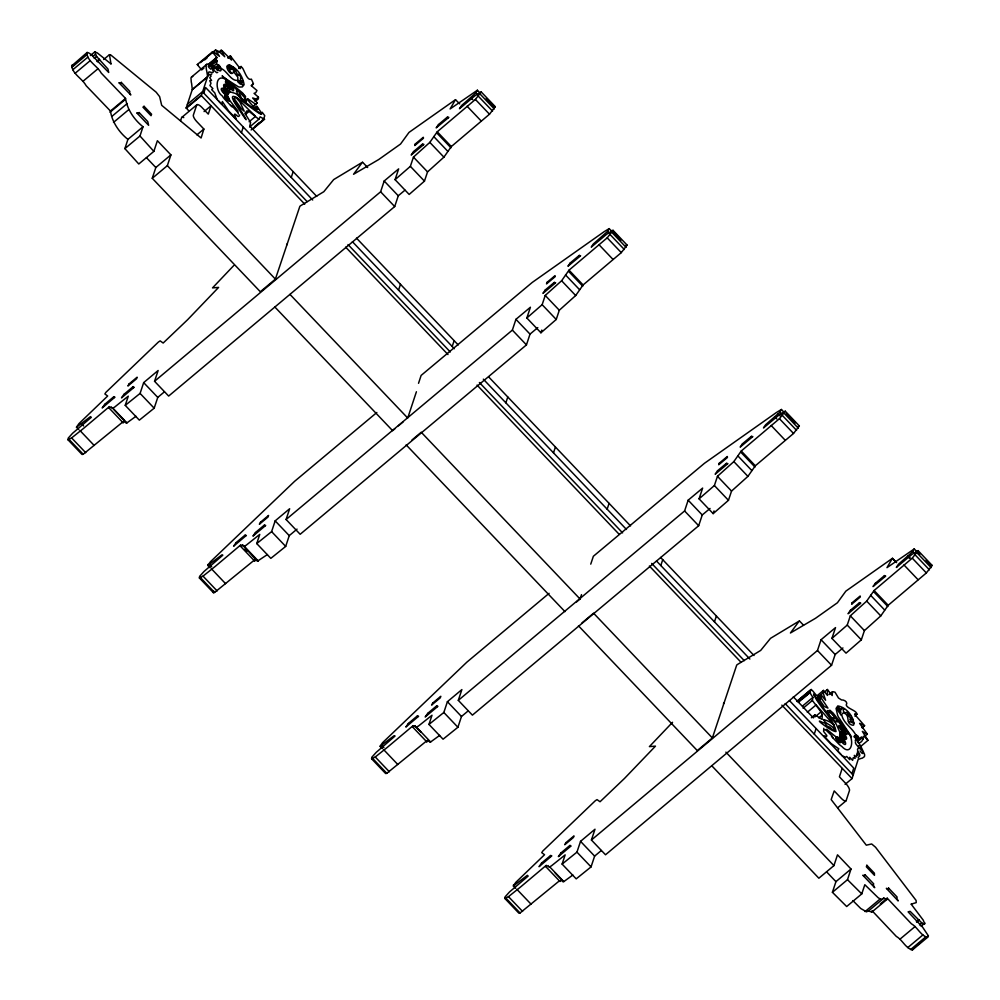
<?xml version="1.0" encoding="UTF-8"?>
<svg xmlns="http://www.w3.org/2000/svg" width="1000" height="1000" viewBox="0 0 1000 1000"><rect width="100%" height="100%" fill="white"/><g stroke="black" fill="none" stroke-linecap="round" stroke-linejoin="round"><path stroke-width="1.5" d="M813.55 694.013L826.425 712.212L834.638 721.988A8.162 2.625 50.1 0 1 836.513 724.712L839.525 731.525A5.463 1.762 50.1 0 1 839.762 732.537L839.638 737.8L836.325 736.912A13.45 4.325 50.1 0 1 835.15 736.2L834.8 735.962A5.312 1.713 50.1 0 1 833.688 735.037L826.688 729.262L824.9 729.975M811.363 717.775L814.85 714.862L822.05 719.4L822.275 714.95L820.987 711.912L812.387 700.475L812.95 697.325C810.487 693.9 809.375 692.65 810.738 689.762L811.25 689.513C814.475 692.038 814.825 695.2 819.725 697.337L817.4 699.287M855.362 741.712L855.475 742.812A21.6 6.95 50.1 0 0 855.625 743.5L855.725 743.688A15.163 4.888 50.1 0 0 857.188 745.55C861.55 752.025 862.35 745.537 858.8 745.662M215.987 66.988L218.95 65.275C221.825 68.9 222.45 74.3 216.15 68.175A36.975 11.9 50.1 0 0 213.225 66.075L209.562 64.05L207.162 64.075A15.225 4.9 50.1 0 0 206.075 65.55L206.35 69.375A33.15 10.675 50.1 0 0 206.688 70.838L207.638 76.725L192.262 89.612L186.213 107.9L188.65 110.712M256.863 559.888L254.488 560.925L240.413 546.138L242.738 545.087L257.375 561.225L267.45 554.525M421 732.275L414.963 725.938L415.538 727.288L418.288 726.188L432 715.238L428.975 724.425L443.062 739.2L457.912 727.262L461.475 716.488L468.162 710.9M911.175 904.15L923.263 920.175L924.725 923.913L923.475 924.188L921.85 922.962L910.113 911.338L908.1 911.85L922.65 927.237L928.375 935.812L928.15 936.838L912.312 950C905.225 947.862 902.525 939.887 896.287 936.388L872.125 910.8M823.812 728.275L823.6 731.425L826.862 735.612L826.562 736.538L823.725 735.763L831.062 743.538L838.775 748.775L837.562 750.788L853.763 768.138L851.938 773.688M855 716.263C861.538 711.513 847.375 709.388 846.225 704.987C848.312 702.163 844.137 699.613 841.55 699.95L838.487 697.987L834.975 692.138L832.463 691.712L832.175 695.55L827.4 689.5L823.913 692.412M418.525 383.312L421.125 375.425L532.238 282.438L604.163 231.663L609.175 228.625L607.65 231.337L593.375 243.925L591.25 247.113L606.85 234.112L613.025 230.325L627.1 245.113L621.287 252.625L583.1 284.95L575.688 295.538L559.3 310.238L556.237 319.462L540.925 332.775L526.85 317.987L530.413 307.225L515.925 319.337L512.362 330.112L286.087 519.5L300.163 534.288L526.45 344.888L530.013 334.125L537.8 327.6M590.75 564.15L593.362 556.275L704.463 463.288L776.4 412.512L781.413 409.475L779.887 412.188L765.6 424.775L763.487 427.962L779.075 414.963L785.25 411.175L799.338 425.95L793.525 433.462L755.325 465.8L747.925 476.375L731.538 491.087L728.462 500.312L713.162 513.625L699.075 498.837L702.638 488.075L688.162 500.188L684.6 510.962L458.312 700.35L472.4 715.138L698.675 525.737L702.237 514.975L710.037 508.45M275.325 279.312L299.825 206.425A8.975 1.663 -43.7 0 1 300.312 205.925L323.825 191.7L333.663 179.6L362.413 162.262L353.55 174.275L378.688 159.55L400.55 144.037L408.988 132.425L455.487 99.663L450.112 108.95L477.388 90.225L475.863 92.938L461.587 105.525L459.462 108.725L475.037 95.712L481.213 91.925L495.3 106.7L489.487 114.213L451.325 146.562L443.913 157.162L427.55 171.875L424.462 181.125L409.162 194.438L395.075 179.662L398.65 168.875L384.188 181L380.613 191.788L154.55 381.287L168.65 396.062L394.7 206.562L398.275 195.775L404.963 190.175M578.488 625.825L697.288 750.575L712.375 737.95L736.688 665.15A8.975 1.663 -43.7 0 1 737.175 664.65L760.688 650.425L770.537 638.325L799.275 620.988L790.425 633L815.55 618.263L837.412 602.762L845.85 591.138L892.35 558.387L886.975 567.663L914.25 548.938L912.725 551.663L898.45 564.25L896.338 567.45L911.912 554.438L918.075 550.65L932.163 565.425L926.363 572.938L888.2 605.288L880.788 615.887L864.412 630.6L861.325 639.837L846.038 653.15L831.938 638.387L835.525 627.6L821.05 639.725L817.475 650.512L591.413 840.013L605.513 854.775L831.562 665.275L835.15 654.5L842.938 647.962M815.688 704.513L834 725.113A12.688 4.088 50.1 0 1 834.212 725.713L834.613 729.912L832.588 729.688A4.975 1.6 50.1 0 1 831.363 728.637C829.25 726.3 829.638 727.387 827.275 726.287L824.2 722.463L823.263 722.887C810.812 715.775 831.9 732.113 836.05 731.538C833.337 718.012 819.725 707.75 813.925 694.825M217.787 72.237L217.188 72.6A21.6 6.95 50.1 0 1 216.775 72.7L216.637 72.638A15.163 4.888 50.1 0 1 215.025 71.263C210.238 68.688 212.512 63.663 214.188 68.8M208.25 64.8L215.212 58.975L217.113 60.8L216.55 63.825L218.012 65.775L214.525 68.688M858.487 743.188C866.963 741 859 730.7 867.962 740.35L861.012 746.175M854.05 736.95L856.375 735L858.213 736.525L858.575 738L856.112 740.175M218.012 65.775L218.312 65.037M204.075 111.587L211.038 105.763L208.287 114.113L201.562 107.075A6.737 2.175 50.1 0 0 196.7 105L193.337 115.138A6.088 1.963 50.1 0 0 196.812 121.638L203.875 129.05L201.1 137.988L161.688 105.312L159.625 96.638L156.175 92.2L110.775 54.975L109.475 54.65L103.675 59.513M255.125 101.375L258.363 98.837L258.438 97.137L254.037 93.35L255.738 92.713L256.975 90.538L251.688 86.013L253.425 83.713L251.4 79.15C245.575 81.75 242.812 61.537 240.238 68.7L230.487 56L227.975 57.862M613.025 230.325L607.212 237.838L569.012 270.163L561.613 280.75L545.225 295.45L542.15 304.688L526.85 317.987M785.25 411.175L779.438 418.688L741.25 451.012L733.838 461.6L717.463 476.3L714.388 485.538L699.075 498.837M481.213 91.925L475.4 99.45L437.238 131.788L429.825 142.387L413.45 157.1L410.363 166.35L395.075 179.662M918.075 550.65L912.262 558.162L874.1 590.513L866.688 601.112L850.325 615.825L847.237 625.075L831.938 638.387M827.4 689.5L827.438 695.438L823.45 690.413L822.65 691.363L825.588 700.25L821.213 695.013L818.9 696.95M821.213 695.013L821.3 698.15L827.962 708.1L824.25 706.5L817.537 696.888L819.725 697.337M871.975 911.338C871.325 913.263 868.275 909.287 866.65 911.862L860.788 908.538L852.862 900.612M927.387 937.375C920.3 935.238 917.613 927.262 911.375 923.763L887.2 898.175L886.838 899.525L871.75 912.15M111 63.938L97.275 52.875L94.812 51.95L96.587 56.413L107.987 69.075L108.713 72.475L91.237 54.588L88.663 52.862L87.125 52.475L86.725 53.325C88.1 61.975 97.325 65.838 101.275 73.138L125.55 98.425C127.062 109.05 134.037 119.612 143 126.762L127.912 139.388L124.887 148.625L138.787 163.988L153.863 151.363L157.387 140.7L170.912 154.887L167.35 165.662L152.262 178.287L260.312 291.737L275.4 279.113L167.35 165.662M143 126.762L139.975 136L124.887 148.625M127.912 139.388C118.95 132.238 111.975 121.675 110.463 111.05L125.55 98.425M152.262 178.287L155.825 167.512L170.912 154.887M180.6 120.688L181.612 117.625A6.737 2.175 50.1 0 1 183.762 117.613M304.738 204.15L201.375 95.612L207.5 76.888M203.75 93.075L205.588 87.525L221.95 104.388L222.35 101.525L228.675 111.013L236.038 118.675L234.3 114.75C234.938 111.938 238.463 119.663 239.662 114.9M241.425 132.637L243.263 127.088M291.238 177.463L293.175 171.637M240.413 546.138L240.9 544.8L214.9 566.675L203.025 576.138L199.375 577.938L199.638 576.325L204.013 571.487L222.85 555.163L221.9 554.85L207.763 565.562L210.338 561.862L294.613 481.312L376.85 412.488M297.05 529.113L289.25 535.638L285.688 546.413L270.825 558.362L256.75 543.575L259.762 534.388L246.05 545.337L243.3 546.45L242.738 545.087M254.488 560.925L254.975 559.587L214.587 592.475L213.45 592.725L199.375 577.938M256.75 543.575L271.613 531.625L275.163 520.862L289.65 508.738L286.087 519.5M398.55 290.15L400.475 284.312M408.2 416.587L416.413 391.75M452.2 346.488L454.137 340.65M505.863 402.825L507.788 396.987M540.925 332.775L541.812 330.075M439.688 735.375L430.613 741.975L429.613 742.075L429.038 740.725L426.712 741.775L412.638 726.988L413.125 725.65L387.137 747.513L375.262 756.988L371.6 758.787L371.875 757.175L376.238 752.337L395.087 736.012L394.125 735.7L379.988 746.413L382.575 742.7L466.85 662.163L549.087 593.337M426.712 741.775L427.212 740.438L386.812 773.312L385.688 773.575L371.6 758.787M428.975 724.425L443.837 712.475L447.4 701.7L461.875 689.587L458.312 700.35M553.5 452.837L555.425 447.013M607.15 509.188L609.075 503.35M576.575 601.925L580.062 599.012L581.512 594.625M660.8 565.525L662.738 559.688M713.162 513.625L714.05 510.925M714.463 621.862L716.388 616.025M814.262 734.125L816.087 728.575M845.088 784.4L852.05 778.575L858.2 759.375L861.425 758.325A33.15 10.675 50.1 0 0 862.312 758.15L864.325 756.737A15.225 4.9 50.1 0 0 864.525 754.325L860.6 745.837A36.975 11.9 50.1 0 0 858.15 742.288L854.275 736.1L856.375 735M711.875 765.888L818.863 878.225L833.938 865.6L837.5 854.825L851.012 869.025L847.487 879.688L832.412 892.3L846.675 906.525L861.762 893.9L864.825 884.712L878.1 897.663L880.15 898.95L881.725 899.237L883.875 898.088L886.838 899.525M832.412 892.3L835.938 881.65L851.012 869.025M135.988 416.287L126.925 422.887L125.925 423L125.363 421.637L123.05 422.688L108.95 407.912L109.45 406.575L83.475 428.462L71.612 437.925L67.962 439.738L68.238 438.113L72.6 433.263L91.3 417.35L90.487 416.613L76.363 427.337L78.95 423.625L107.675 396L104.875 393.963L105.875 392.375L158.463 341.987L160.175 340.9L163.162 343.038L187.625 319.7L218.588 287.413L212.525 287.887L233.7 265.613M164.438 391.8L157.762 397.4L154.175 408.188L139.338 420.138L125.237 405.363L128.275 396.163L114.575 407.125L112.825 408.125L111.838 408.225L111.325 406.875L108.95 407.912M123.05 422.688L123.537 421.35L83.188 454.25L82.062 454.5L67.962 439.738M125.237 405.363L140.087 393.413L143.663 382.625L158.138 370.5L154.55 381.287M572.85 875.013L563.787 881.612L562.8 881.725L562.238 880.362L559.913 881.413L545.825 866.637L546.312 865.3L520.337 887.175L508.488 896.65L504.837 898.45L505.112 896.838L509.475 891.988L528.162 876.075L527.35 875.337L513.225 886.062L515.812 882.35L544.538 854.725L541.75 852.675L542.737 851.087L595.325 800.713L597.038 799.625L600.037 801.75L624.5 778.425L655.462 746.137L649.4 746.612L672.55 722.288M601.3 850.525L594.625 856.125L591.05 866.9L576.2 878.863L562.112 864.087L565.15 854.887L551.45 865.837L549.7 866.838L548.7 866.95L548.188 865.6L545.825 866.637M559.913 881.413L560.212 880.6M562.112 864.087L576.95 852.138L580.538 841.35L595 829.225L591.413 840.013M286.625 245.087L286.975 244.062M723.487 703.812L723.85 702.788M238.312 114.038L237.8 110.9L231.575 102.8A5.312 1.713 50.1 0 1 230.575 101.512L230.287 101.075A13.45 4.325 50.1 0 1 229.375 99.6C226.663 93.425 220.938 94.537 227.675 100.175A14.9 4.8 50.1 0 0 229.037 101.2L229.15 101.275M842.175 768.475L839.412 776.812L846.125 783.875A6.737 2.175 50.1 0 1 849.5 790.45L846.15 800.6A6.088 1.963 50.1 0 1 841.275 798.325L834.212 790.913L831.175 799.587L866.312 845.188L871.663 843.962L875.512 847.2L916.1 900.438L916.237 902.613L911.263 904.137M213.725 591.1L213.45 592.725M257.438 99.425L252.638 97.975L257.262 102.837L253.363 106.188M814.85 714.862L813.413 717.913L793.312 696.812M87.125 52.475L71.638 65.95C73.025 74.6 82.238 78.463 86.188 85.763L110.463 111.05M228.988 98.875L227.325 94.875L229.85 92.112A5.463 1.762 50.1 0 1 230.463 91.988L235.263 93.387A8.162 2.625 50.1 0 1 237.512 95L246.287 103.062L261.462 114.3M215.212 58.975L216.762 57.312L212.35 51.938L197.275 64.55L201.688 69.938L204 68M863.125 739.3L861.3 737.225L860.1 739.55L858.425 738.238M255.275 116.062L236.287 97.5A12.688 4.088 50.1 0 0 235.888 97.463L233.637 98.863L234.725 101.912A4.975 1.6 50.1 0 0 235.837 103.325C239.288 107.287 256.325 135.838 237.338 106.95C219.737 80.337 254.775 112.163 260.887 114.125M109.475 54.65L110.962 63.812M249.575 127.025L258.85 119.262L260.125 116.838L264.513 119.3L263.962 118.012L264.788 115.712L262.2 112.25L262.275 113.5L261.537 113.15L257.4 106.812L256.837 106.3L254.513 108.238M559.412 880.825L520.05 912.975L518.925 913.225L504.837 898.45M71.75 67.387L86.825 54.763M72.787 69.763L87.863 57.138M90.412 55.538L95.05 51.65M92.888 56.438L95.2 54.488M75.125 73.275L90.2 60.65M94.262 58.35L96.587 56.413M96.988 61.15L99.312 59.2M97.35 61.775L99.675 59.837M83.038 81.25L98.112 68.625M109.975 112.263L125.062 99.65M112.125 116.188L127.2 103.562M113.5 122.4L128.588 109.775M200.463 62.625L215.55 50L219.163 51.612L224.75 56.737L221.137 50.263L222.075 50.663L231.537 60.087L230.287 55.925M204.713 59.887L207.037 57.95M218.812 52.213L221.225 50.213M191.562 77.025L206.65 64.4M208.65 64.112L216.762 57.312M208.8 64.787L216.925 57.987M210.675 64.9L216.475 60.05M211.312 65.662L217.113 60.8M213.075 66.737L216.55 63.825M215.475 68.188L218.95 65.275M228.162 57.95L230.487 56M216.287 69.088L219.762 66.175M207.387 76.938L192.312 89.562L191.612 83.462A33.15 10.675 50.1 0 1 191.275 82L190.987 78.175A15.225 4.9 50.1 0 1 192.075 76.7L192.75 76.537M217.113 70.338L220.588 67.425M187.387 104.35L202.463 91.725L307.113 201.6M186.213 107.9L201.3 95.275M186.287 108.238L201.375 95.612M238.713 68.375L241.025 66.425M238.912 68.475L241.225 66.525M181.925 117.287L197 104.663M251.112 85.65L253.425 83.713M196.912 134.875L203.875 129.05M254.963 100.05L258.438 97.137M254.938 104.787L257.262 102.837M245.588 114.3L249.075 111.388L258.85 119.262M254.587 108.938L256.837 106.3M249.125 121.75L254.925 116.9M255 126.337L259.637 122.45M261.962 120.512L264.288 118.575M251.125 129.95L263.888 119.275M252.9 129L264.513 119.3M394.95 428.725L392.625 430.675L274.9 307.05M398.425 425.812L403.075 421.938M411.95 440.012L421.225 432.238L580.062 599.012M581.975 622.913L593.575 613.2L712.375 737.95M796.812 701.413L810.738 689.762M797.325 701.162L811.25 689.513M798.025 701.4L809.625 691.688M798.487 701.4L810.088 691.688M802.4 698.7L810.525 691.912M798.337 702.35L809.938 692.638M802.513 706.062L812.95 697.325M817.65 695.263L823.45 690.413M803.1 708.25L812.387 700.475M818.162 696.963L822.8 693.075M817.025 699.513L819.35 697.562M818.975 700.1L821.3 698.15M807.325 712.262L815.45 705.462M828.988 694.625L832.463 691.712M815.188 716.775L820.987 711.912M818.787 717.862L822.275 714.95M862.188 727.613L864.513 725.675L854.663 714.388L855.013 713.713L857.312 714.325M862.212 727.8L864.513 725.675M855.062 737.625L857.387 735.688M855.9 738.462L858.213 736.525M855.163 740.325L858.65 737.412M858.988 739.163L861.3 737.225M857.35 741.737L861.988 737.862M865.05 736.363L867.175 733.9L859.6 723.35L864.538 725.85M837.775 807.738L845.9 800.938M865.075 911.575L880.15 898.95M868.787 910.713L883.875 898.088M880.238 904.013L887.2 898.175M916.363 921.762L918.675 919.812M916.85 922.013L919.163 920.075M900.037 939.125L915.113 926.5M919.538 924.912L921.85 922.962M921.15 926.137L924.938 923.05M907.788 947.588L922.862 934.963M910.65 949.538L925.725 936.912M915.612 946.488L912.312 950M917.925 944.55L921.413 941.637M926.05 937.75L928.375 935.812M226 80.2L225.487 81.562A6.763 2.175 50.1 0 0 225.725 82.725L228.4 87.175L233.15 90.787A5.112 1.65 50.1 0 0 233.688 89.812C232.825 87.112 229.35 82.6 226.713 83.125A5.913 1.9 50.1 0 0 226.962 84.5L228.9 87.163A6.938 2.237 50.1 0 0 230.763 88.588L232 88.275A4.05 1.3 50.1 0 0 231.262 86.625L228.487 84.425L230.65 87.375M244.825 97.963L244.613 98.05A3.137 1.013 50.1 0 0 244.513 98.737C245.763 104.025 248.363 100.675 244.887 97.863A39.562 12.737 50.1 0 1 244.237 97.175C230.438 82.112 237.688 97.013 246 101.875M412.638 726.988L414.963 725.938M844.188 708.962L841.237 708.3C842.075 714.4 835.7 700.962 839.075 709.788C843.637 714.575 838.625 712.613 836.95 708.6M211.762 74.125L209.9 74.688L211.112 76.075L209.762 77.7L211.588 80.487L209.713 80.7L211.012 83.263L209.95 85.538L212.875 88.6L211.688 89.65L214.762 92.888L217.262 99.7M839.65 736.737C845.7 737.262 849.013 751.137 840.512 740.6A12.45 4.013 50.1 0 1 839.125 738.575L839.013 738.4M852.05 778.575L781.862 705.138M212.35 51.938L214 52.125L219.475 56.337L215.55 50M197.275 64.55L198.125 64.562M495.3 106.7L494.288 106.888L486.238 98.45M626.075 245.3L627.1 245.113M798.312 426.15L799.338 425.95M932.163 565.425L931.15 565.612L926.112 560.337M844.075 708.975C841.8 709.562 844.688 714.562 846.562 712.288L850.5 715.65A7.612 2.45 50.1 0 0 848.562 714.4C843.95 714.675 856.975 720.987 851.575 719.137C844.788 717.588 860.487 726.513 850.975 722.1L848.363 721.3M240.438 93.2L239.375 94.2L241.2 97.55M223.738 77.65L222.125 75.85L242.638 93.025L245.688 96.975A72.8 23.438 50.1 0 0 243.85 95.275C237.512 89.913 230.463 85.375 225.012 79.013C214.775 73.612 215.3 91.35 222.1 95.75A12.075 3.887 50.1 0 0 224.662 99.2L232 106.862M836.612 737.05L836.45 737.038A1.988 0.637 50.1 0 0 836.275 737.45L838.075 740.713A2.963 0.95 50.1 0 0 838.825 741.237C841.4 742.013 836.675 736.8 838.037 739.825M242.963 84.913L240.138 83.975L237.662 81.65M239.275 73.8L241.038 78.088C238.988 79.088 241.95 81.375 243.3 81.587M72.038 65.1L73.575 65.487M249.075 111.388L246.962 110.862L244.887 113.35L250.6 122.387L249.8 126.1L316.712 196.363M229.85 92.112C223.837 92.75 220.637 79.212 227.613 86.463A9.062 2.925 50.1 0 1 229 88.338L229.788 90.575L227.8 90.388A5.075 1.638 50.1 0 1 226.475 89.45L224.7 86.7A5.15 1.663 50.1 0 1 224.975 86.05C226.688 85.188 229.525 90.337 226.988 88.475M842.138 755.837L845.512 757.25L846.7 756.438L849.775 759.663L849.712 757.3L852.638 760.362L853.238 757.613L855.125 758.4L854.312 755.375L856.575 756.875L856.712 753.975L857.975 755.288L857.362 752.013M210.975 69.312C204.075 63.913 212.525 64.85 213.212 71.05C213.925 75.55 207.037 68.5 208.688 74.45A52.562 16.925 50.1 0 1 208.5 75.738M230.463 105.237L231.375 105.625A21.012 6.763 50.1 0 0 231.9 105.75L237.425 112.025M227.613 94.462L224.438 93.062A3.912 1.262 50.1 0 1 223.4 91.713C220.338 86.35 228.875 93.737 224.9 92.175M227.113 98.338C229.312 98.438 224.15 94.663 226.038 97.788A2.963 0.95 50.1 0 0 226.65 98.713L229.125 99.925A1.988 0.637 50.1 0 0 229.275 99.663L229.163 99.213M224.338 77.862L238.15 86.675A66.188 21.312 50.1 0 0 239.35 87.075L242.3 86.95L244.112 84.7C242.887 76.325 236.912 67.038 228.375 64.862L226.825 66.438C226.775 70.475 232.512 76.825 233.5 71.575L237.8 77.138L237.838 80.375C231.388 81.425 227.688 72.025 221.825 68.775A10.888 3.513 50.1 0 1 220.837 68.35L220.538 67.987M255.675 104.237L247.562 98.663C247.5 101.4 261.125 114.825 256.913 107M227.338 96.125L227.2 96.037A12.45 4.013 50.1 0 1 225.525 94.85C215.85 86.788 225.212 85.463 227.85 94.338M242.75 84.825L238.612 80.438L242.037 82.6L243.162 81.562M827.138 712.087C834.613 723.688 844.562 726.513 830.312 712.562A39.562 12.737 50.1 0 1 829.65 711.875C827.125 708.162 825.5 712.925 829.412 712.9A3.137 1.013 50.1 0 0 829.688 712.4L829.638 712.038M831.6 717.475L834.125 718.713L834.1 716.562M836.862 737.163C841.012 739.112 842.6 746.938 836.85 739.825A14.9 4.8 50.1 0 1 835.7 738.2L835.6 738.062M826.312 730.375L832.075 735.962A21.012 6.763 50.1 0 0 832.387 736.7L833.025 737.938M834.7 729.325L834.538 729.2A6.275 2.025 50.1 0 1 833.825 728.45C831.112 724.513 825.537 724.212 823.413 719.538C826.038 720.113 831.075 721.875 833.662 725.013M867.362 734.425L862.35 731.388L867.962 740.35M856.112 735.362L855.8 735.075A10.888 3.513 50.1 0 1 855.113 733.737C851.062 727 843.012 722.712 841.65 714.388L843.263 712.887C851.312 714.712 844.475 723.863 853.088 725.3L853.838 724.812C853.913 716.4 846.188 707.188 837.788 705.925L836.062 708.45L837.638 715.288A66.188 21.312 50.1 0 0 838.413 716.975L851.488 736.7L842.738 727.35L831.438 712.25A72.8 23.438 50.1 0 0 829.7 710.2L833.112 713.05L849.425 734.212M841.112 715.288L837.087 708.9M847.487 879.688L861.762 893.9M917.062 550.837L920.075 554M477.388 90.225L480.412 93.387M480.2 94.162L494.288 108.938M914.25 548.938L916.263 551.05M917.062 552.888L931.162 567.663M475.863 92.938L477.875 95.05M478.438 96.325L492.537 111.1M912.725 551.663L914.737 553.775M915.3 555.05L929.4 569.825M475.4 99.45L489.487 114.213M912.262 558.162L926.363 572.938M908.125 555.737L910.138 557.837M470.75 97.575L472.762 99.688M907.613 556.3L909.625 558.413M467.1 106.225L481.188 121M903.962 564.95L918.062 579.725M455.487 99.663L459.7 103.863M892.55 558.362L896.575 562.587M892.35 558.387L895.375 561.55M437.238 131.788L451.325 146.562M874.1 590.513L888.2 605.288M436.875 133.025L450.962 147.8M873.737 591.75L887.837 606.525M433.738 136.55L447.825 151.325M870.6 595.275L884.688 610.05M429.825 142.387L443.913 157.162M866.688 601.112L880.788 615.887M413.45 157.1L427.55 171.875M850.325 615.825L864.412 630.6M410.363 166.35L424.462 181.125M847.237 625.075L861.325 639.837M384.188 181L398.275 195.775M821.05 639.725L835.15 654.5M362.625 162.25L367.65 167.525M799.488 620.975L803.512 625.188M380.613 191.788L394.7 206.562M817.475 650.512L831.562 665.275M840.925 754.562L789.438 700.588M143.663 382.625L157.762 397.4M580.538 841.35L594.625 856.125M140.087 393.413L154.175 408.188M576.95 852.138L591.05 866.9M112.825 408.125L126.925 422.887M113.287 408.975L124.362 420.588M549.7 866.838L563.787 881.612M555.188 872.975L562.238 880.362M81.575 423.812L83.588 425.925M80.075 430.662L94.162 445.438M513.45 884.938L515.462 887.05M76.787 427.475L78.8 429.588M516.938 889.388L531.038 904.163M513.65 886.2L515.662 888.312M71.612 437.925L85.712 452.7M508.488 896.65L522.575 911.425M69.088 439.475L83.188 454.25M505.962 898.2L520.05 912.975M612 230.512L621.05 240.025M786.25 413.475L795.3 422.975M609.175 228.625L612.2 231.8M781.413 409.475L784.425 412.65M612.013 232.562L626.1 247.338M784.25 413.4L798.325 428.188M607.65 231.337L609.663 233.45M779.887 412.188L781.9 414.3M610.25 234.725L624.338 249.5M782.487 415.575L796.562 430.35M778.162 413.875L780.175 415.988M607.212 237.838L621.287 252.625M779.438 418.688L793.525 433.462M774.775 416.825L776.787 418.938M598.9 244.613L612.987 259.4M771.137 425.462L785.212 440.25M569.012 270.163L583.1 284.95M741.25 451.012L755.325 465.8M568.65 271.4L582.737 286.175M740.888 452.25L754.963 467.025M565.513 274.925L579.587 289.7M737.75 455.763L751.825 470.55M561.613 280.75L575.688 295.538M733.838 461.6L747.925 476.375M545.225 295.45L559.3 310.238M717.463 476.3L731.538 491.087M542.15 304.688L556.237 319.462M714.388 485.538L728.462 500.312M515.925 319.337L530.013 334.125M688.162 500.188L702.237 514.975M512.362 330.112L526.45 344.888M684.6 510.962L698.675 525.737M356.488 238.125L458.2 344.925M488.775 377.038L630.538 525.887M660.588 557.438L753.988 655.512M312.7 200L218.475 100.975M352.413 241.7L454.35 348.738M483.325 379.162L626.462 529.462M656.513 561.013L749.875 659.038M348.025 244.562L450.312 351.975M479.387 382.5L622.6 532.875M651.675 563.4L744.275 660.638M785.188 703.6L853.213 775.037M345.662 247.125L447.987 354.562M477.062 385.1L619.225 534.375M649.388 566.038L740.938 662.175M289.988 294.425L407.713 418.05M725.888 752.138L833.938 865.6M146.463 157.688L155.825 167.512M826.575 871.825L835.938 881.65M406.15 444.862L564.975 611.638M275.163 520.862L289.25 535.638M447.4 701.7L461.475 716.488M271.613 531.625L285.688 546.413M443.837 712.475L457.912 727.262M244.3 546.337L258.375 561.125M416.525 727.188L430.613 741.975M244.925 549.025L246.925 551.138M209.675 564.7L211.688 566.812M381.9 745.55L383.913 747.663M207.975 564.438L209.988 566.55M211.5 568.875L225.575 583.663M383.725 749.725L397.812 764.513M208.188 565.7L210.188 567.812M380.412 746.55L382.425 748.662M203.025 576.138L217.113 590.925M375.262 756.988L389.338 771.775M200.5 577.688L214.587 592.475M372.738 758.538L386.812 773.312M139.975 136L153.863 151.363M236.5 97.987L239.812 101.85L244.225 111.2L241.337 108.725L234.725 99.388A6.275 2.025 50.1 0 1 234.025 98.65L233.888 98.45M831.475 736.325L838.8 744.05A12.075 3.887 50.1 0 0 841.737 746.375C850.612 756.162 854.137 742.8 849.825 735.062M231.2 73.263C228.3 66.363 224.587 62.362 231.537 69.488C225.562 56.137 237.087 78.15 234.488 69.6A7.612 2.45 50.1 0 0 232.938 67.188C235.85 68.012 237.862 79.525 239.338 73.975M842.125 740.275C839.262 735.263 847.4 743.925 843.088 742.4A3.912 1.262 50.1 0 1 841.925 741.438L839.7 737.175M842.938 735.238L842.2 733.612L845.1 737.2A5.15 1.663 50.1 0 1 844.925 737.95L842.712 736.513A5.075 1.638 50.1 0 1 841.6 734.9L840.55 731.9L842.025 732.025A9.062 2.925 50.1 0 1 843.625 733.288C851.675 742.325 841.2 740.525 839.762 732.537M841.7 729L844.15 731.087L841.775 727.675A4.05 1.3 50.1 0 0 840.6 727.325L841.05 729.412A6.938 2.237 50.1 0 0 842.663 731.625L844.9 733.35A5.913 1.9 50.1 0 0 845.688 733.075L842.45 727.588L839.025 725.438A5.112 1.65 50.1 0 0 838.812 726.75L842.887 732.412L846.375 734.412A6.763 2.175 50.1 0 0 847.062 734.237L847.475 732.775M860.1 750.913C864.788 758.112 863.575 748.15 858.162 748.275C855.325 750.575 862.475 754.575 858.688 756.975A52.562 16.925 50.1 0 0 858.15 757.887M121.263 82.375L120.875 83.562L118.888 82.662L130.8 94.975L129.512 92.525L129.875 91.425L121.263 82.375M139.137 112.55L138.737 113.725L136.75 112.825L148.625 125.3L147.75 121.587L139.137 112.55M144.05 106.3L142.938 107.188L151.05 115.725L151.562 114.2L144.05 106.3M236.1 542.612L233.6 546.2L246.375 535.4L244.963 535.988L245.338 534.888L236.1 542.612M255.45 532.537L252.95 536.125L265.675 525.475L264.312 525.913L264.675 524.812L255.45 532.537M260.512 522.188L259.363 524.25L268.062 516.975L268.562 515.438L260.512 522.188M547.013 282.375L546.512 283.913L555.212 276.625L555.062 275.637L547.013 282.375M545.3 289.925L542.95 293.4L555.662 282.75L554.138 283.387L554.538 282.213L545.3 289.925M408.338 723.462L405.838 727.05L418.612 716.25L417.2 716.838L417.562 715.738L408.338 723.462M570.25 262.938L567.938 266.25L580.612 255.75L579.087 256.388L579.475 255.212L570.25 262.938M427.688 713.388L425.188 716.975L437.9 706.325L436.55 706.762L436.912 705.662L427.688 713.388M432.75 703.037L431.587 705.1L440.288 697.825L440.8 696.287L432.75 703.037M719.25 463.225L718.737 464.75L727.45 457.475L727.3 456.488L719.25 463.225M717.537 470.775L715.175 474.25L727.9 463.6L726.375 464.237L726.762 463.062L717.537 470.775M742.475 443.787L740.175 447.1L752.837 436.6L751.312 437.238L751.712 436.062L742.475 443.787M866.85 865.275L866.35 866.8L874.475 875.325L874.375 873.162L866.85 865.275M865.075 874.8L864.712 875.9L862.825 875.225L874.7 887.688L873.288 885.025L873.688 883.85L865.075 874.8M888.538 888.037L888.175 889.137L886.338 888.312L898.162 900.925L896.762 898.263L897.15 897.087L888.538 888.037M104.675 404.375L102.175 407.962L114.938 397.163L113.525 397.75L113.9 396.65L104.675 404.375M123.987 394.312L121.487 397.9L134.188 387.25L132.838 387.688L133.2 386.587L123.987 394.312M129.062 383.938L127.9 386.012L136.6 378.725L137.1 377.2L129.062 383.938M415.275 144L414.775 145.538L423.462 138.25L423.325 137.262L415.275 144M413.55 151.575L411.188 155.037L423.9 144.388L422.375 145.025L422.775 143.837L413.55 151.575M438.488 124.55L436.175 127.875L448.837 117.362L447.312 118L447.7 116.825L438.488 124.55M541.55 863.1L539.038 866.688L551.8 855.888L550.4 856.475L550.763 855.375L541.55 863.1M560.85 853.037L558.35 856.625L571.062 845.962L569.7 846.4L570.062 845.3L560.85 853.037M565.925 842.663L564.775 844.737L573.462 837.45L573.975 835.913L565.925 842.663M852.15 602.725L851.637 604.263L860.325 596.975L860.188 595.988L852.15 602.725M850.413 610.288L848.062 613.763L860.763 603.112L859.237 603.75L859.638 602.562L850.413 610.288M875.35 583.275L873.037 586.587L885.7 576.087L884.175 576.725L884.575 575.538L875.35 583.275"/></g></svg>
